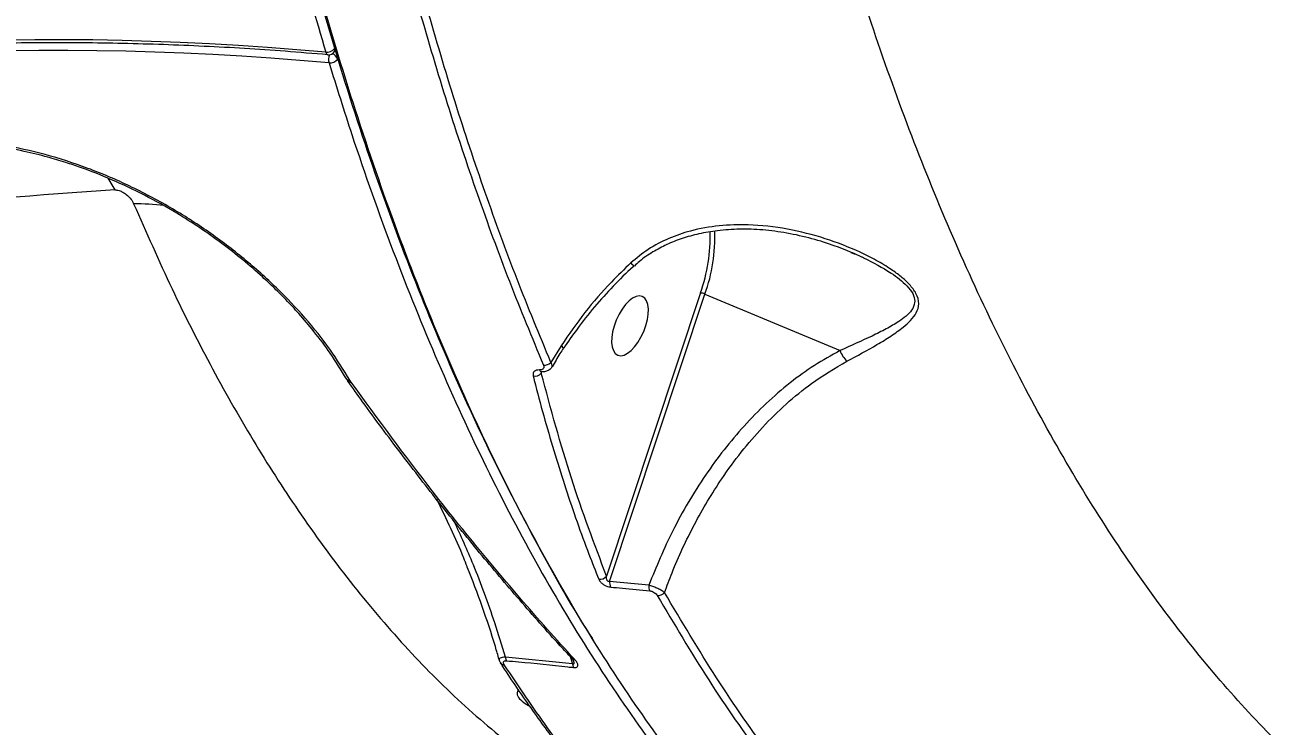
# Model space of a CAD drawing. Header units: millimetres. Extents: x -4335 to 4318, y -3792 to 3101.
# Drawn here: x 1522.9 to 1705.3, y 757.8 to 860.7 of the extents above; entities that cross this region are included whole.
import ezdxf

# ---------------------------------------------------------------- set-up
doc = ezdxf.new("R2010")
doc.units = ezdxf.units.MM
for name, color, linetype in [('DIKOM_ЗОНА', 80, 'Continuous'), ('DIKOM_ОБЪЕКТ', 7, 'Continuous'), ('DIKOM_РАЗМЕР_ОБЪЕКТА', 7, 'Continuous')]:
    doc.layers.add(name, color=color, linetype=linetype)
doc.styles.add('style1', font='arial.ttf', dxfattribs={"width": 0.8})
doc.dimstyles.new('1-50', dxfattribs={"dimtxt": 300, "dimasz": 200, "dimexe": 100, "dimexo": 0, "dimgap": 100, "dimtad": 1, "dimtxsty": 'style1', "dimcen": 200, "dimclrd": 7, "dimclre": 7, "dimclrt": 7, "dimadec": 1, "dimazin": 2, "dimtfac": 1, "dimtmove": 0, "dimatfit": 2, "dimfxl": 0, "dimlwd": 25, "dimlwe": 18, "dimarcsym": 0})

# ---------------------------------------------------------------- blocks, each defined once
blk = doc.blocks.new('*D3')
at = {"layer": 'Defpoints', "color": 0, "transparency": 16777216}
for p in [(-2375.87, 1532.76), (1667.44, 1532.76), (-1786.5, -1525.94)]:
    blk.add_point(p, dxfattribs=at)
at = {"layer": 'DIKOM_РАЗМЕР_ОБЪЕКТА', "color": 7, "lineweight": 18, "transparency": 16777216}
for p, q in [((1667.44, 1532.76), (-2475.87, 1532.76)), ((-1786.5, -1525.94), (-2475.87, -1525.94))]:
    blk.add_line(p, q, dxfattribs=at)
at = {"layer": 'DIKOM_РАЗМЕР_ОБЪЕКТА', "color": 7, "lineweight": 25, "transparency": 16777216}
blk.add_line((-2375.87, -1325.94), (-2375.87, 1332.76), dxfattribs=at)
at = {"layer": 'DIKOM_РАЗМЕР_ОБЪЕКТА', "color": 7, "transparency": 16777216}
for points in [[(-2409.21, 1332.76), (-2342.54, 1332.76), (-2375.87, 1532.76)], [(-2409.21, -1325.94), (-2342.54, -1325.94), (-2375.87, -1525.94)]]:
    blk.add_solid(points, dxfattribs=at)
at = {"layer": 'DIKOM_РАЗМЕР_ОБЪЕКТА', "color": 7, "transparency": 16777216, "insert": (-2629.15, -119.32), "char_height": 300, "attachment_point": 5, "rotation": 90, "style": 'style1'}
blk.add_mtext('3050', dxfattribs=at)

msp = doc.modelspace()

# ---------------------------------------------------------------- linework, layer by layer
at = {"layer": 'DIKOM_ЗОНА', "color": 3, "lineweight": 15}
msp.add_lwpolyline([(1629.814, 3100.338, -0.4205658), (4317.777, 469.92), (4317.777, -16.224, -0.4142136), (1317.777, -3016.224), (-2004.986, -3016.224, -0.4142136), (-3504.986, -1516.224), (-3504.986, 1600.338, -0.4142136), (-2004.986, 3100.338), (1629.814, 3100.338)], format="xyb", dxfattribs=at)
at = {"layer": 'DIKOM_ОБЪЕКТ', "color": 7, "linetype": 'Continuous', "lineweight": 15}
for p, q in [((1568.567, 857.079), (1568.371, 856.779)), ((1535.099, 838.224), (1536.146, 836.488)), ((1622.186, 821.389), (1608.379, 779.809)), ((1608.836, 779.026), (1622.84, 821.199)), ((1622.84, 821.199), (1642.681, 812.902)), ((1601.714, 813.626), (1600.201, 811.163)), ((1570.814, 808.312), (1570.656, 808.553)), ((1570.837, 808.28), (1570.814, 808.312)), ((1598.793, 809.571), (1598.921, 809.816)), ((1598.793, 809.571), (1598.853, 809.777)), ((1614.591, 778.471), (1608.836, 779.026)), ((1603.399, 766.913), (1593.523, 767.904)), ((1603.035, 768.004), (1603.399, 766.913))]:
    msp.add_line(p, q, dxfattribs=at)
at = {"layer": 'DIKOM_ОБЪЕКТ', "color": 7, "linetype": 'Continuous', "lineweight": 15, "flags": 128}
for points in [[(1602.066, 813.248), (1602.068, 813.258), (1602.028, 813.333), (1601.908, 813.458), (1601.714, 813.626)], [(1598.846, 809.783), (1598.842, 809.784), (1598.831, 809.785)]]:
    msp.add_lwpolyline(points, dxfattribs=at)
at = {"layer": 'DIKOM_ОБЪЕКТ', "color": 7, "linetype": 'Continuous', "lineweight": 15}
for centre, radius, start, end in [((1526.839, 415.623), 442.919, 84.78125, 120.05483), ((1527.457, 415.287), 441.687, 84.78539, 120.05072), ((1567.264, 858.185), 1.485, 264.70139, 320.88917), ((1567.574, 856.764), 0.451, 187.33007, 253.58695), ((1567.534, 857.327), 1, 264.97952, 326.79099), ((1569.475, 855.646), 1.94, 159.1893, 194.94787), ((1567.737, 856.619), 1.479, 264.72078, 321.18284), ((1567.633, 855.208), 1.346, 21.06009, 71.14365), ((1567.907, 857.061), 0.543, 328.72268, 20.1822), ((1559.684, 420.184), 416.969, 93.23615, 111.59995), ((1537.966, 782.213), 52.268, 84.08038, 88.97942), ((1598.922, 829.628), 24.68, 340.49946, 1.73945), ((1599.343, 829.618), 24.959, 340.28883, 1.96715), ((1613.273, 826.8), 1.679, 217.74565, 240.48794), ((1621.758, 818.695), 2.729, 66.63132, 80.97101), ((1646.455, 814.241), 4.004, 199.53505, 226.48046), ((1598.92, 810.223), 0.447, 201.78319, 258.49033), ((1599.224, 812.161), 1.397, 265.1336, 314.3707), ((1570.71, 808.779), 0.478, 222.28516, 282.53297), ((1570.74, 808.762), 0.492, 221.82639, 281.37437), ((1597.851, 810.426), 1.273, 258.26608, 317.75536), ((1607.413, 780.544), 1.213, 260.9982, 322.75838), ((1610.263, 778.845), 1.439, 172.74524, 207.51053), ((1615.999, 778.268), 1.423, 171.78528, 206.75864), ((1615.937, 778.21), 1.264, 265.15564, 319.37084), ((1594.767, 767.942), 1.244, 181.70747, 207.13029), ((1593.369, 767.45), 0.684, 214.48231, 269.04458), ((1603.655, 768.094), 0.536, 222.77264, 274.89306), ((1604.63, 766.917), 1.232, 180.1905, 205.71124)]:
    msp.add_arc(centre, radius, start, end, dxfattribs=at)
at = {"layer": 'DIKOM_ОБЪЕКТ', "color": 7, "linetype": 'Continuous', "lineweight": 15, "extrusion": (0, 0, -1)}
msp.add_ellipse((1611.827, 816.548), major_axis=(-1.804, -4.307), ratio=0.4669874, dxfattribs=at)
at = {"layer": 'DIKOM_ОБЪЕКТ', "color": 7, "linetype": 'Continuous', "lineweight": 15}
for points, knots in [([(1737.703, 1531.285), (1735.544, 1530.542), (1729.686, 1528.526), (1720.13, 1524.156), (1709.076, 1517.851), (1698.098, 1510.263), (1687.247, 1501.453), (1676.573, 1491.451), (1666.112, 1480.282), (1655.885, 1467.94), (1645.905, 1454.468), (1636.201, 1439.919), (1626.817, 1424.362), (1617.797, 1407.867), (1609.173, 1390.479), (1600.968, 1372.208), (1593.187, 1353.102), (1585.85, 1333.228), (1578.991, 1312.679), (1572.642, 1291.551), (1566.9, 1270.169), (1561.761, 1248.585), (1557.199, 1226.857), (1553.159, 1204.78), (1549.656, 1182.45), (1546.708, 1159.963), (1544.297, 1137.095), (1542.464, 1113.875), (1541.227, 1090.342), (1540.607, 1066.858), (1540.607, 1043.533), (1541.226, 1020.476), (1542.47, 997.76), (1544.347, 975.432), (1546.844, 953.52), (1549.946, 932.09), (1553.636, 911.236), (1557.909, 891.074), (1562.404, 872.865), (1565.669, 861.693), (1567.127, 856.706)], [0, 0, 0, 0, 0.0156523, 0.0424896, 0.0694116, 0.0963766, 0.1233416, 0.1502635, 0.1771008, 0.2039382, 0.2308602, 0.2578251, 0.2847902, 0.3117121, 0.3385495, 0.3653869, 0.3923088, 0.4192738, 0.4462388, 0.4731606, 0.499998, 0.5258463, 0.5517701, 0.5777323, 0.6036945, 0.6296183, 0.6554665, 0.682304, 0.7092259, 0.736191, 0.7631561, 0.7900781, 0.8169155, 0.8437529, 0.8706749, 0.89764, 0.9246051, 0.9515271, 0.9783645, 1, 1, 1, 1]), ([(1545.128, 982.799), (1545.533, 978.503), (1546.63, 966.841), (1548.929, 948.168), (1552.174, 926.97), (1556.021, 906.343), (1560.439, 886.374), (1565.411, 867.16), (1570.928, 848.767), (1576.988, 831.241), (1583.576, 814.606), (1590.65, 798.859), (1598.239, 784.241), (1603.538, 774.743), (1606.414, 770.455), (1606.486, 770.346)], [0, 0, 0, 0, 0.0501063, 0.1360103, 0.2221854, 0.3084982, 0.394811, 0.4809859, 0.5668901, 0.6527938, 0.7389685, 0.8252809, 0.9115936, 0.9977682, 1, 1, 1, 1]), ([(1665.031, 710.943), (1664.307, 711.303), (1660.172, 713.361), (1652.855, 718.339), (1643.035, 725.984), (1633.451, 735.063), (1624.117, 745.437), (1615.246, 756.917), (1606.855, 769.425), (1598.953, 782.879), (1591.412, 797.498), (1584.275, 813.279), (1577.576, 830.196), (1571.722, 847.128), (1566.641, 863.87), (1562.254, 880.249), (1558.268, 897.239), (1554.699, 914.804), (1551.583, 932.75), (1548.935, 950.988), (1546.946, 967.516), (1545.951, 978.092), (1545.546, 982.398)], [0, 0, 0, 0, 0.0117494, 0.0671353, 0.1224784, 0.1794289, 0.2364259, 0.2933764, 0.3487195, 0.4041049, 0.4594481, 0.5163986, 0.5733956, 0.6303461, 0.6785121, 0.7267344, 0.7749567, 0.823636, 0.8723151, 0.9197686, 0.9673297, 1, 1, 1, 1]), ([(1751.969, 727.078), (1749.293, 727.937), (1743.296, 729.863), (1734.157, 734.371), (1724.52, 740.356), (1715.074, 747.682), (1706.037, 756.113), (1697.472, 765.516), (1689.383, 775.764), (1681.543, 787.128), (1673.991, 799.613), (1666.763, 813.197), (1660.061, 827.492), (1653.888, 842.408), (1648.236, 857.85), (1642.976, 874.148), (1638.154, 891.295), (1633.749, 909.204), (1631.247, 921.639), (1629.996, 927.855)], [0, 0, 0, 0, 0.0493658, 0.1106187, 0.1718714, 0.2340039, 0.2961365, 0.3544925, 0.4128944, 0.4712511, 0.5313082, 0.5914142, 0.651472, 0.7087728, 0.766115, 0.8234162, 0.8822624, 0.9411534, 1, 1, 1, 1]), ([(1580.855, 862.913), (1582.204, 858.309), (1584.901, 849.101), (1589.338, 835.85), (1594.035, 822.991), (1597.416, 814.843), (1599.106, 810.77)], [0, 0, 0, 0, 0.2491217, 0.4982432, 0.7491214, 1, 1, 1, 1]), ([(1600.201, 811.163), (1598.525, 815.202), (1595.174, 823.281), (1590.493, 836.088), (1586.05, 849.346), (1583.339, 858.605), (1581.984, 863.235)], [0, 0, 0, 0, 0.2491219, 0.4982423, 0.7491213, 1, 1, 1, 1]), ([(1567.447, 856.331), (1565.355, 856.506), (1559.284, 857.014), (1549.236, 857.618), (1537.313, 858.038), (1525.407, 858.142), (1513.525, 857.935), (1501.673, 857.416), (1489.857, 856.584), (1478.085, 855.442), (1466.362, 853.988), (1454.694, 852.224), (1443.089, 850.151), (1431.553, 847.771), (1420.091, 845.083), (1408.711, 842.091), (1397.417, 838.794), (1386.217, 835.196), (1375.117, 831.299), (1364.122, 827.103), (1353.238, 822.612), (1342.472, 817.828), (1331.829, 812.755), (1321.317, 807.39), (1312.62, 802.67), (1307.449, 799.702), (1305.697, 798.697)], [0, 0, 0, 0, 0.0228191, 0.066222, 0.1096261, 0.1530303, 0.1964353, 0.2398405, 0.283246, 0.3266516, 0.3700578, 0.4134643, 0.4568712, 0.500278, 0.5436852, 0.5870923, 0.6304997, 0.6739071, 0.7173147, 0.7607223, 0.8041297, 0.847537, 0.8909443, 0.9343514, 0.9777582, 1, 1, 1, 1]), ([(1567.601, 855.146), (1568.707, 851.617), (1571.687, 842.11), (1576.971, 827.309), (1583.557, 811.014), (1590.693, 795.52), (1598.37, 780.902), (1606.573, 767.238), (1615.125, 754.828), (1623.984, 743.681), (1633.112, 733.796), (1642.647, 724.965), (1652.606, 717.443), (1659.71, 712.706), (1663.519, 710.888), (1663.805, 710.751)], [0, 0, 0, 0, 0.0499325, 0.1345174, 0.2191673, 0.3037519, 0.3907939, 0.4779067, 0.5649485, 0.6495333, 0.7341835, 0.8187681, 0.9058102, 0.9929227, 1, 1, 1, 1]), ([(1570.656, 808.553), (1569.72, 810.074), (1567.85, 813.114), (1564.192, 817.681), (1559.975, 822.141), (1555.199, 826.409), (1549.949, 830.39), (1544.306, 833.994), (1538.355, 837.141), (1532.185, 839.758), (1525.904, 841.782), (1519.616, 843.152), (1513.394, 843.899), (1509.421, 843.808), (1507.432, 843.763)], [0, 0, 0, 0, 0.0836189, 0.1671665, 0.2504184, 0.3338537, 0.4173039, 0.5004889, 0.5837381, 0.6671391, 0.7504585, 0.8333965, 0.9166288, 1, 1, 1, 1]), ([(1570.168, 808.746), (1569.406, 810), (1567.992, 812.324), (1565.563, 815.542), (1563.343, 818.168), (1561.385, 820.273), (1559.597, 822.064), (1556.592, 824.885), (1551.936, 828.722), (1546.02, 832.699), (1540.537, 835.758), (1535.794, 837.997), (1531.898, 839.523), (1528.76, 840.577), (1526.008, 841.392), (1522.549, 842.245), (1518.271, 843.016), (1513.195, 843.554), (1509.678, 843.468), (1507.781, 843.422)], [0, 0, 0, 0, 0.070122, 0.1299717, 0.1789878, 0.2175617, 0.2496524, 0.2822852, 0.3830865, 0.4842876, 0.5523602, 0.6194698, 0.6818897, 0.711139, 0.7463641, 0.7927558, 0.8502416, 0.9192465, 1, 1, 1, 1]), ([(1536.146, 836.488), (1536.239, 836.487), (1536.432, 836.485), (1536.84, 836.381), (1537.318, 836.17), (1537.967, 835.743), (1538.405, 835.292), (1538.729, 834.823), (1538.83, 834.612), (1538.897, 834.473)], [0, 0, 0, 0, 0.0767451, 0.1604997, 0.3173833, 0.466129, 0.7624923, 0.8428479, 1, 1, 1, 1]), ([(1538.897, 834.473), (1540.754, 830.256), (1544.466, 821.823), (1550.475, 810.054), (1556.798, 798.968), (1563.69, 788.3), (1571.148, 778.204), (1579.189, 768.833), (1587.622, 760.438), (1596.462, 753.207), (1603.555, 748.224), (1607.749, 746.101), (1608.781, 745.579)], [0, 0, 0, 0, 0.0995484, 0.1990961, 0.2996351, 0.4001739, 0.5113172, 0.6225458, 0.7336884, 0.8481068, 0.9626198, 1, 1, 1, 1]), ([(1643.697, 811.337), (1645.212, 812.154), (1647.507, 813.392), (1650.188, 815.032), (1651.845, 816.206), (1653.108, 817.331), (1653.974, 818.445), (1654.389, 819.759), (1653.996, 821.234), (1652.956, 822.595), (1651.67, 823.765), (1650.029, 824.964), (1648.01, 826.181), (1644.809, 827.783), (1640.489, 829.456), (1634.967, 830.861), (1629.716, 831.46), (1624.912, 831.316), (1620.991, 830.63), (1617.482, 829.424), (1614.489, 827.885), (1612.775, 826.461), (1611.945, 825.772)], [0, 0, 0, 0, 0.0866928, 0.1314011, 0.1760738, 0.2081997, 0.2409019, 0.2744208, 0.3082518, 0.3377428, 0.3650537, 0.3930359, 0.4328779, 0.4727624, 0.5545468, 0.6396941, 0.7264129, 0.7889979, 0.8528495, 0.9020919, 0.9525886, 1, 1, 1, 1]), ([(1646.127, 826.543), (1645.705, 826.739), (1644.35, 827.371), (1641.832, 828.33), (1638.513, 829.384), (1634.953, 830.189), (1631.393, 830.659), (1627.981, 830.778), (1624.836, 830.566), (1622.007, 830.093), (1619.503, 829.406), (1617.24, 828.517), (1615.142, 827.391), (1613.54, 826.329), (1612.715, 825.543), (1612.472, 825.311)], [0, 0, 0, 0, 0.0396567, 0.1274454, 0.2285287, 0.335, 0.4359713, 0.5316182, 0.6226867, 0.7011607, 0.7727322, 0.8405907, 0.9045706, 0.9718719, 1, 1, 1, 1]), ([(1646.141, 826.531), (1647.539, 825.824), (1649.401, 824.883), (1651.448, 823.402), (1652.578, 822.401), (1653.452, 821.271), (1653.678, 820.425), (1653.636, 819.598), (1653.281, 818.821), (1652.408, 817.937), (1651.156, 817.03), (1649.486, 816.071), (1646.682, 814.679), (1644.291, 813.617), (1642.681, 812.902)], [0, 0, 0, 0, 0.1605643, 0.21383, 0.2681428, 0.327133, 0.3850443, 0.396084, 0.4651417, 0.5297368, 0.5957412, 0.6952465, 0.7948349, 1, 1, 1, 1]), ([(1644.291, 827.293), (1644.913, 827.079), (1645.551, 826.86), (1646.127, 826.539), (1646.141, 826.531)], [0, 0, 0, 0, 0.9747604, 1, 1, 1, 1]), ([(1611.945, 825.772), (1610.983, 824.85), (1608.597, 822.56), (1605.101, 818.538), (1602.848, 815.27), (1601.714, 813.626)], [0, 0, 0, 0, 0.2512723, 0.6234729, 1, 1, 1, 1]), ([(1612.442, 825.341), (1612.388, 825.293), (1611.318, 824.353), (1609.334, 822.381), (1606.579, 819.337), (1604.139, 816.285), (1602.724, 814.189), (1602.081, 813.236)], [0, 0, 0, 0, 0.0137008, 0.2676086, 0.5239408, 0.7835065, 1, 1, 1, 1]), ([(1602.048, 813.261), (1601.876, 812.998), (1601.29, 812.101), (1600.765, 811.173), (1600.393, 810.517)], [0, 0, 0, 0, 0.2939137, 1, 1, 1, 1]), ([(1642.681, 812.902), (1641.415, 812.202), (1638.883, 810.802), (1635.268, 808.179), (1631.81, 805.203), (1628.577, 801.905), (1625.605, 798.375), (1622.869, 794.629), (1620.355, 790.643), (1617.425, 785.337), (1615.7, 781.159), (1614.591, 778.471)], [0, 0, 0, 0, 0.10065, 0.2013169, 0.3052435, 0.4091852, 0.509638, 0.6100986, 0.7126665, 0.8152382, 1, 1, 1, 1]), ([(1598.505, 810.057), (1598.358, 810.053), (1598.065, 810.044), (1597.753, 809.871), (1597.549, 809.59), (1597.578, 809.323), (1597.593, 809.18)], [0, 0, 0, 0, 0.2321857, 0.4640258, 0.7140382, 1, 1, 1, 1]), ([(1599.106, 810.77), (1599.121, 810.728), (1599.172, 810.589), (1599.161, 810.377), (1599.03, 810.186), (1598.81, 810.066), (1598.607, 810.06), (1598.505, 810.057)], [0, 0, 0, 0, 0.1043409, 0.3453729, 0.5759621, 0.7877606, 1, 1, 1, 1]), ([(1600.341, 810.533), (1600.306, 810.461), (1600.19, 810.222), (1599.805, 809.959), (1599.324, 809.771), (1598.983, 809.804), (1598.834, 809.819)], [0, 0, 0, 0, 0.1339418, 0.4462445, 0.7582876, 1, 1, 1, 1]), ([(1600.343, 810.532), (1600.362, 810.551), (1600.445, 810.632), (1600.394, 810.858), (1600.257, 811.074), (1600.201, 811.163)], [0, 0, 0, 0, 0.1520173, 0.653372, 1, 1, 1, 1]), ([(1616.896, 777.387), (1617.258, 778.353), (1618.543, 781.781), (1621.206, 787.476), (1624.705, 793.348), (1628.137, 798.04), (1631.291, 801.726), (1634.742, 805.11), (1638.829, 808.485), (1641.942, 810.309), (1643.697, 811.337)], [0, 0, 0, 0, 0.0672698, 0.2386092, 0.4121741, 0.5212149, 0.6302429, 0.7425248, 0.854781, 1, 1, 1, 1]), ([(1570.419, 808.374), (1570.367, 808.44), (1570.261, 808.574), (1570.192, 808.726), (1570.157, 808.804)], [0, 0, 0, 0, 0.4866441, 1, 1, 1, 1]), ([(1570.176, 808.756), (1570.189, 808.734), (1570.236, 808.654), (1570.401, 808.574), (1570.572, 808.56), (1570.656, 808.553)], [0, 0, 0, 0, 0.1594261, 0.5903303, 1, 1, 1, 1]), ([(1570.376, 808.43), (1570.371, 808.437), (1570.365, 808.446), (1570.357, 808.456), (1570.356, 808.458)], [0, 0, 0, 0, 0.7868513, 1, 1, 1, 1]), ([(1603.278, 767.743), (1602.713, 768.348), (1600.14, 771.102), (1595.618, 776.252), (1589.724, 783.186), (1583.915, 790.352), (1578.187, 797.747), (1573.672, 803.773), (1571.091, 807.412), (1570.369, 808.431)], [0, 0, 0, 0, 0.0499838, 0.2278211, 0.4047173, 0.5808859, 0.7565179, 0.9318046, 1, 1, 1, 1]), ([(1603.701, 767.56), (1603.364, 767.928), (1601.678, 769.767), (1597.308, 774.64), (1590.645, 782.436), (1581.318, 793.976), (1574.793, 802.881), (1570.837, 808.28)], [0, 0, 0, 0, 0.0299898, 0.1499513, 0.3900708, 0.6301902, 1, 1, 1, 1]), ([(1597.593, 809.18), (1597.705, 808.743), (1598.265, 806.556), (1599.785, 800.942), (1602.338, 792.565), (1605.042, 784.873), (1606.742, 780.563), (1607.223, 779.345)], [0, 0, 0, 0, 0.0413738, 0.2068706, 0.5381506, 0.8694278, 1, 1, 1, 1]), ([(1598.846, 809.782), (1598.839, 809.783), (1598.787, 809.79), (1598.75, 809.778), (1598.757, 809.781), (1598.759, 809.782)], [0, 0, 0, 0, 0.0877415, 0.7080822, 1, 1, 1, 1]), ([(1608.379, 779.809), (1606.592, 784.516), (1603.012, 793.944), (1600.201, 804.356), (1598.793, 809.571)], [0, 0, 0, 0, 0.4991722, 1, 1, 1, 1]), ([(1614.569, 726.094), (1611.496, 725.149), (1604.921, 723.129), (1594.04, 721.423), (1582.13, 720.704), (1569.868, 721.185), (1557.406, 722.757), (1544.821, 725.332), (1531.769, 728.966), (1518.278, 733.69), (1504.391, 739.513), (1490.499, 746.262), (1476.66, 753.87), (1462.925, 762.253), (1448.991, 771.586), (1434.902, 781.895), (1420.691, 793.095), (1411.268, 801.254), (1406.559, 805.333)], [0, 0, 0, 0, 0.0569782, 0.1219253, 0.187805, 0.2536853, 0.3155608, 0.3774848, 0.4393613, 0.5030407, 0.5667717, 0.6304518, 0.6912086, 0.7520092, 0.8127661, 0.8751619, 0.9376042, 1, 1, 1, 1]), ([(1301.868, 799.919), (1304.753, 796.754), (1312.525, 788.23), (1325.371, 774.966), (1340.401, 760.371), (1355.704, 746.504), (1371.231, 733.432), (1386.933, 721.224), (1402.467, 710.148), (1417.78, 700.215), (1432.831, 691.412), (1447.865, 683.595), (1462.827, 676.836), (1477.663, 671.183), (1492.046, 666.761), (1505.935, 663.56), (1519.312, 661.522), (1532.364, 660.681), (1543.365, 660.813), (1549.815, 661.73), (1552.199, 662.068)], [0, 0, 0, 0, 0.0339249, 0.0913935, 0.1489063, 0.206375, 0.2655127, 0.3246986, 0.3838366, 0.4413051, 0.4988178, 0.5562864, 0.6154243, 0.6746103, 0.733748, 0.7912158, 0.8487281, 0.9061958, 0.9653328, 1, 1, 1, 1]), ([(1550.697, 662.365), (1549.734, 662.25), (1546.799, 661.898), (1541.76, 661.617), (1535.592, 661.505), (1529.302, 661.694), (1522.897, 662.163), (1516.372, 662.918), (1509.727, 663.959), (1502.957, 665.287), (1496.072, 666.901), (1489.094, 668.794), (1482.053, 670.961), (1474.966, 673.396), (1467.836, 676.098), (1460.66, 679.066), (1453.435, 682.301), (1446.16, 685.803), (1438.832, 689.573), (1431.45, 693.613), (1424.011, 697.923), (1416.512, 702.505), (1408.956, 707.36), (1401.365, 712.472), (1393.769, 717.821), (1386.194, 723.391), (1378.648, 729.174), (1371.127, 735.174), (1363.627, 741.391), (1356.146, 747.827), (1348.682, 754.484), (1341.234, 761.364), (1333.798, 768.468), (1326.373, 775.799), (1318.959, 783.364), (1312.064, 790.596), (1307.669, 795.39), (1305.72, 797.516)], [0, 0, 0, 0, 0.0141499, 0.043113, 0.0720533, 0.1010041, 0.1299871, 0.1590341, 0.188177, 0.2174477, 0.2468784, 0.2763731, 0.3057421, 0.334971, 0.3640922, 0.3931387, 0.4221428, 0.4511378, 0.4801518, 0.5092109, 0.5383479, 0.5675952, 0.596986, 0.6264912, 0.6559242, 0.6851926, 0.7143404, 0.7434013, 0.7724078, 0.8013933, 0.8303905, 0.8594219, 0.8885204, 0.9177191, 0.9470511, 0.9765294, 1, 1, 1, 1]), ([(1550.964, 662.514), (1550.514, 662.445), (1546.136, 661.766), (1537.213, 661.566), (1524.184, 662.043), (1510.514, 663.868), (1496.573, 666.848), (1482.397, 670.985), (1468.049, 676.207), (1453.295, 682.602), (1438.169, 690.196), (1422.716, 698.993), (1407.931, 708.384), (1393.877, 718.158), (1380.595, 728.122), (1367.268, 738.847), (1353.932, 750.314), (1340.731, 762.397), (1327.73, 775.033), (1316.276, 786.768), (1309.169, 794.468), (1306.275, 797.603)], [0, 0, 0, 0, 0.0067426, 0.0656686, 0.126306, 0.1869931, 0.2476302, 0.3065562, 0.3655275, 0.4244532, 0.4850908, 0.5457777, 0.6064152, 0.6576995, 0.7090436, 0.7603876, 0.8122183, 0.8640489, 0.9145746, 0.9652146, 1, 1, 1, 1]), ([(1583.402, 791.068), (1584.801, 788.239), (1586.4, 785.004), (1587.673, 781.665), (1587.832, 781.246)], [0, 0, 0, 0, 0.8744455, 1, 1, 1, 1]), ([(1593.523, 767.904), (1593.008, 769.584), (1591.611, 774.141), (1589.189, 780.828), (1586.964, 785.718), (1586.002, 787.833)], [0, 0, 0, 0, 0.2486851, 0.6749129, 1, 1, 1, 1]), ([(1592.586, 767.557), (1592.409, 768.196), (1591.685, 770.804), (1590.114, 775.334), (1588.707, 779.244), (1587.877, 781.174), (1587.869, 781.194)], [0, 0, 0, 0, 0.1386987, 0.566341, 0.9955739, 1, 1, 1, 1]), ([(1607.223, 779.345), (1607.305, 779.193), (1607.441, 778.941), (1607.848, 778.595), (1608.266, 778.359), (1608.67, 778.221), (1608.892, 778.192), (1608.987, 778.18)], [0, 0, 0, 0, 0.3038306, 0.5023098, 0.7016703, 0.8732917, 1, 1, 1, 1]), ([(1608.836, 779.026), (1608.8, 779.015), (1608.741, 778.995), (1608.652, 779.008), (1608.581, 779.043), (1608.517, 779.103), (1608.44, 779.224), (1608.369, 779.468), (1608.375, 779.675), (1608.379, 779.809)], [0, 0, 0, 0, 0.1044728, 0.1740727, 0.2297705, 0.3047373, 0.3966666, 0.6086007, 1, 1, 1, 1]), ([(1608.987, 778.18), (1609.561, 778.13), (1611.476, 777.962), (1613.389, 777.765), (1614.729, 777.627)], [0, 0, 0, 0, 0.2996273, 1, 1, 1, 1]), ([(1616.896, 777.387), (1616.766, 777.479), (1616.504, 777.663), (1615.931, 777.964), (1615.316, 778.232), (1614.862, 778.393), (1614.637, 778.458), (1614.591, 778.471)], [0, 0, 0, 0, 0.2435321, 0.487563, 0.7198141, 0.9418491, 1, 1, 1, 1]), ([(1614.729, 777.627), (1614.781, 777.62), (1614.915, 777.6), (1615.163, 777.518), (1615.434, 777.37), (1615.68, 777.169), (1615.777, 777.028), (1615.83, 776.95)], [0, 0, 0, 0, 0.1207828, 0.3075063, 0.5228942, 0.7374173, 1, 1, 1, 1]), ([(1649.327, 733.568), (1646.452, 736.624), (1640.702, 742.737), (1632.444, 753.256), (1624.448, 764.676), (1619.413, 773.15), (1616.896, 777.387)], [0, 0, 0, 0, 0.248616, 0.4972307, 0.7486156, 1, 1, 1, 1]), ([(1615.83, 776.95), (1618.323, 772.754), (1623.31, 764.361), (1631.283, 752.952), (1639.579, 742.363), (1645.402, 736.173), (1648.313, 733.078)], [0, 0, 0, 0, 0.2486171, 0.4972336, 0.7486175, 1, 1, 1, 1]), ([(1593.523, 767.904), (1593.36, 767.893), (1593.034, 767.871), (1592.719, 767.779), (1592.558, 767.672), (1592.583, 767.593), (1592.593, 767.559)], [0, 0, 0, 0, 0.2655618, 0.5309383, 0.8017607, 1, 1, 1, 1]), ([(1592.824, 767.069), (1592.776, 767.129), (1592.665, 767.268), (1592.622, 767.451), (1592.597, 767.555)], [0, 0, 0, 0, 0.4345373, 1, 1, 1, 1]), ([(1619.479, 733.997), (1619.446, 734.028), (1617.858, 735.531), (1614.781, 738.77), (1610.265, 743.736), (1605.844, 749.022), (1601.509, 754.569), (1597.279, 760.417), (1594.382, 764.592), (1592.924, 766.891), (1592.812, 767.068)], [0, 0, 0, 0, 0.0034215, 0.1671417, 0.3309668, 0.4948969, 0.6587799, 0.8225513, 0.9863272, 1, 1, 1, 1]), ([(1593.357, 766.767), (1593.306, 766.86), (1593.215, 767.024), (1593.224, 767.216), (1593.319, 767.326), (1593.466, 767.379), (1593.595, 767.376), (1593.659, 767.374)], [0, 0, 0, 0, 0.319611, 0.5618902, 0.7279001, 0.8640513, 1, 1, 1, 1]), ([(1619.961, 733.791), (1617.637, 736.156), (1612.988, 740.888), (1606.246, 748.851), (1599.667, 757.391), (1595.461, 763.641), (1593.357, 766.767)], [0, 0, 0, 0, 0.2491226, 0.4982428, 0.749121, 1, 1, 1, 1]), ([(1593.659, 767.374), (1594.261, 767.321), (1597.269, 767.056), (1600.557, 766.72), (1603.244, 766.414), (1603.521, 766.383)], [0, 0, 0, 0, 0.1831702, 0.9158807, 1, 1, 1, 1]), ([(1603.489, 767.43), (1603.489, 767.429), (1603.491, 767.425), (1603.443, 767.511), (1603.374, 767.613), (1603.285, 767.7), (1603.264, 767.719)], [0, 0, 0, 0, 0.1305308, 0.4227131, 0.867854, 1, 1, 1, 1]), ([(1603.476, 767.444), (1603.5, 767.381), (1603.554, 767.235), (1603.587, 767.054), (1603.577, 766.931), (1603.546, 766.888), (1603.521, 766.877), (1603.493, 766.875), (1603.454, 766.882), (1603.419, 766.902), (1603.399, 766.913)], [0, 0, 0, 0, 0.249783, 0.5803336, 0.7394039, 0.79451, 0.8500042, 0.8656869, 0.9202401, 1, 1, 1, 1]), ([(1603.521, 766.383), (1603.616, 766.377), (1603.806, 766.365), (1604.011, 766.426), (1604.152, 766.553), (1604.191, 766.796), (1604.044, 767.151), (1603.813, 767.427), (1603.701, 767.56)], [0, 0, 0, 0, 0.1098531, 0.2200368, 0.3257253, 0.4924986, 0.7537176, 1, 1, 1, 1]), ([(1595.446, 763.156), (1595.357, 763.018), (1595.154, 762.702), (1595.323, 762.054), (1596.019, 761.328), (1596.808, 760.873), (1597.121, 760.691)], [0, 0, 0, 0, 0.2502307, 0.5691324, 0.8286422, 1, 1, 1, 1])]:
    msp.add_open_spline(points, degree=3, knots=knots, dxfattribs=at)

# ---------------------------------------------------------------- dimensions: what is measured, and where the dimension line sits
at = {"layer": 'DIKOM_РАЗМЕР_ОБЪЕКТА'}
dim = msp.add_linear_dim(base=(-2375.873, 1532.764), p1=(-1786.496, -1525.942), p2=(1667.44, 1532.764), angle=90, text='3050', dimstyle='1-50', dxfattribs=at)
dim.commit()
dim.dimension.update_dxf_attribs({"geometry": '*D3', "text_midpoint": (-2375.873, -119.318), "dimtype": 160})

doc.saveas('drawing.dxf')
